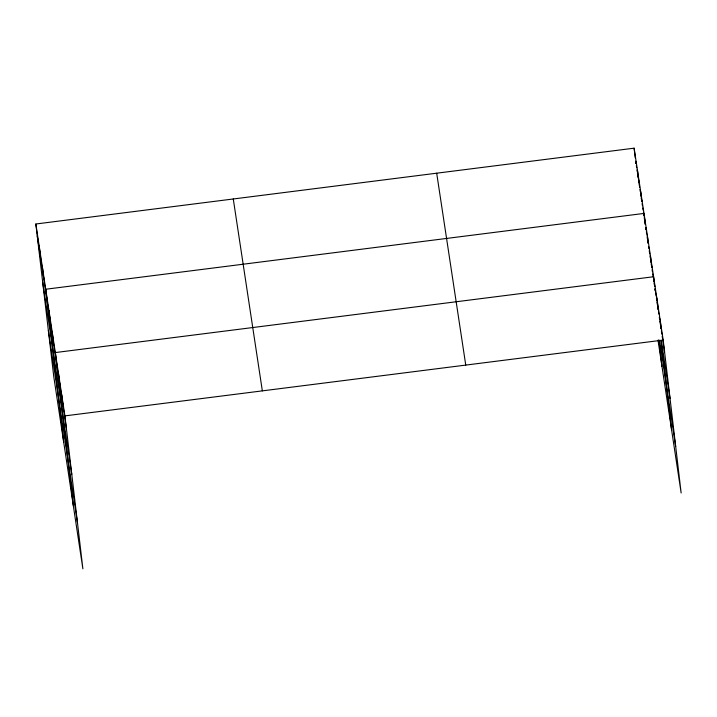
<?xml version="1.0" encoding="UTF-8"?>
<svg xmlns="http://www.w3.org/2000/svg" width="717" height="717" viewBox="0 0 717 717"><rect width="100%" height="100%" fill="white"/><g stroke="black" fill="none" stroke-linecap="round" stroke-linejoin="round"><path stroke-width="1.08" d="M35.85 224L64.915 415.887L82.885 568.823L53.811 376.927L35.85 224L634.115 148.177L663.189 340.073L681.15 493L658.009 340.252M64.915 415.887L663.189 340.073M636.015 163.386L635.683 161.208L635.907 163.44M636.346 165.555L636.678 167.733M637.001 169.911L637.332 172.08M637.825 175.342L638.157 177.52M638.488 179.698L639.636 187.307M639.967 189.476L640.299 191.654M640.631 193.832L640.953 196.001M641.285 198.179L641.778 201.441L640.711 191.672M642.109 203.619L642.441 205.788M642.773 207.966L643.095 210.144M643.427 212.313L643.92 215.575M644.251 217.753L644.583 219.931M644.906 222.1L645.237 224.278M645.721 227.477L646.044 229.583M646.367 231.699L646.68 233.805M647.164 236.977L647.478 239.084M647.801 241.199L648.123 243.305M648.598 246.469L648.921 248.584M649.243 250.69L649.719 253.863M650.041 255.969L650.364 258.084M650.678 260.19L651 262.305M651.323 264.412L651.798 267.584L650.4 255.637M652.12 269.691L652.434 271.806M652.757 273.912L653.241 277.076M653.554 279.191L653.877 281.297M654.2 283.412L654.675 286.576M655.311 290.797L654.997 288.691L655.257 290.905M655.634 292.912L656.118 296.076M656.431 298.191L656.754 300.298M657.077 302.413L657.552 305.576M657.874 307.683L658.197 309.798L656.79 297.86M658.511 311.904L658.833 314.019M659.308 317.183L659.631 319.298M659.954 321.404L660.429 324.568M660.751 326.683L661.074 328.798M661.388 330.904L661.872 334.068M662.185 336.183L664.587 352.011M661.262 340.494L670.054 398.535M659.694 340.933L675.683 446.476M436.689 173.2L465.754 365.096M233.276 198.976L262.341 390.873M37.257 235.938L66.323 427.834M42.715 282.462L71.781 474.358M48.353 330.403L77.418 522.29M659.99 318.966L661.137 328.736M654.738 286.513L653.59 276.744L55.326 352.567L73.286 505.494M661.101 340.665L671.56 429.68M647.2 234.531L648.222 243.215M645.273 224.278L644 213.424L45.736 289.238L63.696 442.174M645.667 227.576L645.927 229.798M658.842 339.768L661.97 366.351M637.413 169.929L638.811 181.867M634.115 148.177L635.262 157.946M61.716 394.78L63.123 406.718M58.525 373.674L59.923 385.612M52.126 331.46L53.533 343.398M48.926 310.353L50.333 322.292M42.437 267.495L43.845 279.433M39.148 245.743L40.546 257.69"/></g></svg>
